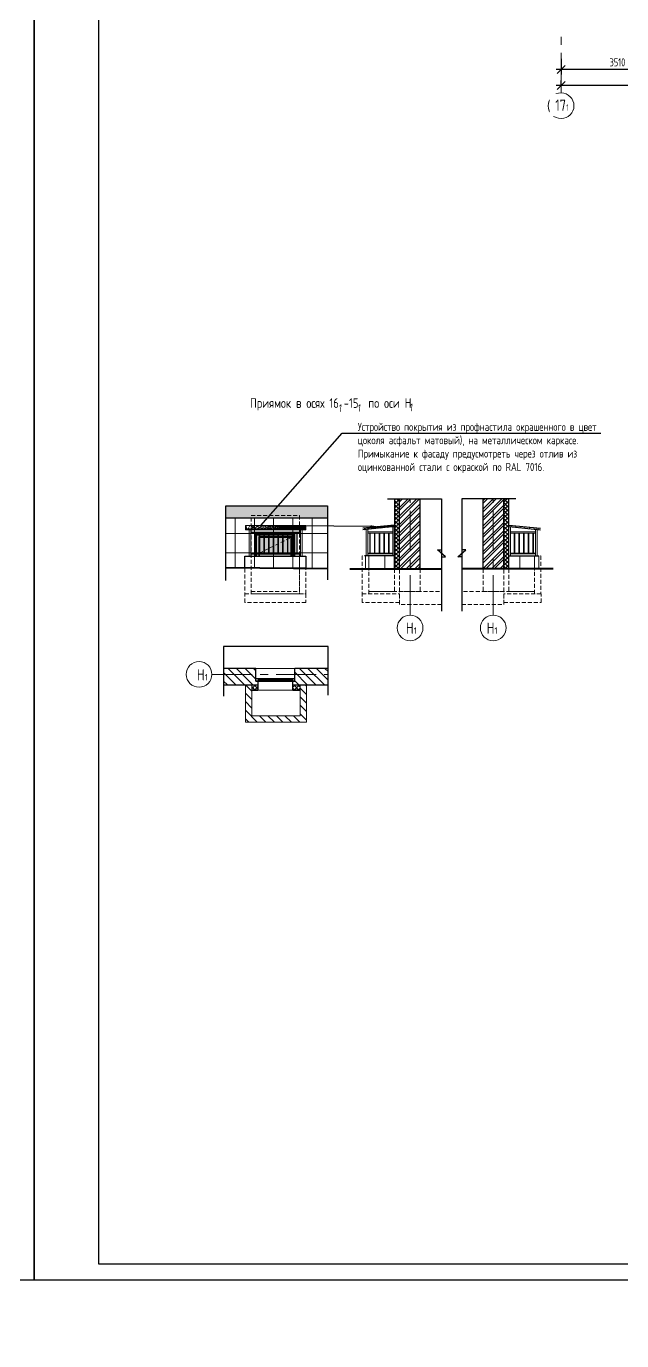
# Model space of a CAD drawing. Header units: millimetres. Extents: x -136099598 to 9192475, y 0 to 347021.
# Drawn here: x -245923 to -227378, y 240632 to 281597 of the extents above; entities that cross this region are included whole.
import ezdxf
from ezdxf import colors
from ezdxf.entities.mleader import LeaderData, LeaderLine
from ezdxf.math import Vec2, Vec3

# ---------------------------------------------------------------- set-up
doc = ezdxf.new("R2010")
doc.units = ezdxf.units.MM
doc.header["$MEASUREMENT"] = 0
doc.linetypes.add('01_base$0$DASHED2', pattern=[0.375, 0.25, -0.125])
doc.linetypes.add('CENTER', pattern=[2, 1.25, -0.25, 0.25, -0.25])
doc.layers.get('0').update_dxf_attribs({"color": 250, "lineweight": 9})
doc.layers.get('Defpoints').update_dxf_attribs({"color": 8})
for name, color, linetype, lineweight, true_color in [('!_Окно_00_Штрих_Стекло', 7, 'Continuous', 0, 0x737373), ('RAL 7016', 7, 'Continuous', 0, 0x383e42), ('RAL 90 10', 7, 'Continuous', 0, 0xf1ece1)]:
    doc.layers.add(name, color=color, linetype=linetype, lineweight=lineweight, true_color=true_color)
for name, color, linetype, lineweight in [('!_Цоколь', 7, 'Continuous', 0), ('_0', 250, 'Continuous', 9), ('_STAMP', 250, 'Continuous', 30), ('_Фасад', 7, 'Continuous', 9), ('АР_МосжилНии_Стены', 202, 'Continuous', 30), ('АР_Навесной фасад', 5, 'Continuous', 5), ('АР_Окна', 4, 'Continuous', 0), ('АР_Оси', 193, 'Continuous', 9), ('АР_Оси размеры', 164, 'Continuous', 9), ('АР_Сущ Несущая стена', 202, 'Continuous', 30), ('АР_тонкая линия', 250, 'Continuous', 0), ('АР_Утеплитель', 250, 'Continuous', 9), ('АР_Штриховка кирпич', 250, 'Continuous', 9), ('АР_Штриховка монолит', 250, 'Continuous', 9), ('Ограждение', 250, 'Continuous', 9), ('пунктир', 251, 'Continuous', 13), ('фасады', 7, 'Continuous', 9)]:
    doc.layers.add(name, color=color, linetype=linetype, lineweight=lineweight)
doc.layers.add('_RAMKA', color=7, linetype='Continuous')
doc.layers.add('АР_новое окно', color=160, linetype='Continuous')
doc.layers.add('АР-Выноски', color=5, linetype='Continuous', lineweight=5, plot=False)
doc.styles.add('ICOCPEUR', font='isocpeur.ttf')
doc.styles.add('ISOCPEUR', font='isocpeur.ttf', dxfattribs={"width": 0.7})
doc.styles.add('Архитектурный', font='isocpeur.ttf', dxfattribs={"width": 0.7})
doc.styles.add('Архитектурный размер', font='isocpeur.ttf', dxfattribs={"width": 0.8, "oblique": 8})
doc.styles.add('ГОСТ 2.304', font='isocpeur.ttf', dxfattribs={"width": 0.7})
doc.dimstyles.new('R_100', dxfattribs={"dimtxt": 270, "dimasz": 120, "dimexe": 100, "dimexo": 100, "dimgap": 80, "dimtad": 1, "dimdec": 0, "dimrnd": 5, "dimzin": 0, "dimdsep": 46, "dimtxsty": 'ISOCPEUR', "dimblk": 'ARCHTICK', "dimcen": 100, "dimdle": 100, "dimclrd": 256, "dimclre": 256, "dimclrt": 256, "dimadec": 0, "dimazin": 0, "dimtfac": 2, "dimtdec": 0, "dimtofl": 0, "dimtmove": 1, "dimatfit": 3, "dimfxl": 1, "dimtvp": 3, "dimtfill": 1, "dimtolj": 1, "dimtzin": 0, "dimarcsym": 0})
doc.dimstyles.new('СПДС', dxfattribs={"dimscale": 100, "dimtxt": 2.5, "dimasz": 2.5, "dimexe": 1.5, "dimexo": 0, "dimgap": 1, "dimtad": 1, "dimdec": 0, "dimrnd": 1, "dimtxsty": 'ГОСТ 2.304', "dimblk": 'OBLIQUE', "dimcen": 2.5, "dimdle": 1.5, "dimadec": 0, "dimazin": 2, "dimtfac": 0.75, "dimtdec": 0, "dimtmove": 1, "dimatfit": 3, "dimfxl": 1, "dimtolj": 1, "dimarcsym": 1})
pattern_1 = [(90, (-196355.5932347857, -680.6851323523442), (-600, 1.13686837721616e-13), []), (180, (-196355.5932347857, -680.6851323523442), (-1.70530256582424e-13, -600), [])]
pattern_2 = [(90, (8363729528.172109, 936313044.4956489), (-150, 0), []), (90, (8363729578.172109, 936313094.4956487), (-150, 0), [])]
pattern_3 = [(45, (-1194719.979867672, 340589.4624918969), (-132.5825214724777, 132.5825214724777), []), (45, (-1194631.591520172, 340589.4624918969), (-132.5825214724777, 132.5825214724777), [])]
pattern_4 = [(45, (-1219833.470348969, 298994.4984925637), (-61.87184335382291, 61.87184335382291), []), (135, (-1219833.470348969, 298994.4984925637), (-61.87184335382291, -61.8718433538229), [])]
pattern_5 = [(45, (24707.97001008663, -9271.540153762093), (-61.87184335382291, 61.87184335382291), []), (135, (24707.97001008663, -9271.540153762093), (-61.87184335382291, -61.8718433538229), [])]

# ---------------------------------------------------------------- blocks, each defined once
blk = doc.blocks.new('_Oblique')
at = {"color": 0, "linetype": 'ByBlock', "lineweight": -2}
blk.add_line((-0.5, -0.5), (0.5, 0.5), dxfattribs=at)
blk = doc.blocks.new('*D215')
at = {"layer": 'Defpoints', "color": 0, "ltscale": 100, "transparency": 16777216}
for p in [(-225754.5, 280634.7951186477), (-229264.5, 280585.7951186477), (-229264.5, 280249.4238298797)]:
    blk.add_point(p, dxfattribs=at)
at = {"layer": 'АР_Оси размеры', "color": 0, "lineweight": -2, "ltscale": 100, "transparency": 16777216}
for p, q in [((-225754.5, 280634.7951186477), (-225754.5, 280099.4238298797)), ((-225604.5, 280249.4238298797), (-229414.5, 280249.4238298797)), ((-229264.5, 280585.7951186477), (-229264.5, 280099.4238298797))]:
    blk.add_line(p, q, dxfattribs=at)
at = {"layer": 'АР_Оси размеры', "color": 0, "lineweight": -2, "ltscale": 100, "transparency": 16777216, "xscale": 250, "yscale": 250, "zscale": 250, "rotation": 180}
blk.add_blockref('_Oblique', (-229264.5, 280249.4238298797), dxfattribs=at)
at = {"layer": 'АР_Оси размеры', "color": 0, "lineweight": -2, "ltscale": 100, "transparency": 16777216, "xscale": 250, "yscale": 250, "zscale": 250}
blk.add_blockref('_Oblique', (-225754.5, 280249.4238298797), dxfattribs=at)
at = {"layer": 'АР_Оси размеры', "color": 0, "ltscale": 100, "transparency": 16777216, "insert": (-227509.5, 280474.4238298797), "char_height": 250, "attachment_point": 5, "style": 'ГОСТ 2.304'}
blk.add_mtext('\\A1;3510', dxfattribs=at)
blk = doc.blocks.new('*D219')
at = {"layer": 'Defpoints', "color": 0, "ltscale": 100, "transparency": 16777216}
for p in [(-229264.5, 279753.2951186477), (-229264.5, 279753.2951186477), (-165754.4999999996, 279753.2951186477)]:
    blk.add_point(p, dxfattribs=at)
at = {"layer": 'АР_Оси размеры', "color": 0, "lineweight": -2, "ltscale": 100, "transparency": 16777216}
for p, q in [((-229264.5, 279753.2951186477), (-229264.5, 279903.2951186477)), ((-165754.4999999996, 279753.2951186477), (-165754.4999999996, 279903.2951186477)), ((-165604.4999999996, 279753.2951186477), (-229414.5, 279753.2951186477))]:
    blk.add_line(p, q, dxfattribs=at)
at = {"layer": 'АР_Оси размеры', "color": 0, "lineweight": -2, "ltscale": 100, "transparency": 16777216, "xscale": 250, "yscale": 250, "zscale": 250, "rotation": 180}
blk.add_blockref('_Oblique', (-229264.5, 279753.2951186477), dxfattribs=at)
at = {"layer": 'АР_Оси размеры', "color": 0, "lineweight": -2, "ltscale": 100, "transparency": 16777216, "xscale": 250, "yscale": 250, "zscale": 250}
blk.add_blockref('_Oblique', (-165754.4999999996, 279753.2951186477), dxfattribs=at)
at = {"layer": 'АР_Оси размеры', "color": 0, "ltscale": 100, "transparency": 16777216, "insert": (-197509.4999999998, 279978.2951186477), "char_height": 250, "attachment_point": 5, "style": 'ГОСТ 2.304'}
blk.add_mtext('\\A1;63510', dxfattribs=at)
blk = doc.blocks.new('A$Cdfe5a1b4')
at = {"layer": 'RAL 7016', "ltscale": 100, "true_color": 0x000000, "transparency": 33554687}
h = blk.add_hatch(dxfattribs=at)
h.set_pattern_fill('ANSI32', color=18, scale=400, angle=45)
h.set_pattern_definition([(90, (8363977705.788671, 936048060.8227469), (-150, 0), []), (90, (8363977755.788671, 936048110.8227468), (-150, 0), [])])
h.paths.add_polyline_path([(-118.3840542095568, 960.0836389507749), (1762.629831267994, 960.049169541744), (1762.629831267994, 860.9484251750982), (-118.3840542095568, 860.9828945841291)])
at = {"ltscale": 150}
blk.add_line((-118.3840542095568, 960.1355539663346), (1762.629831267994, 959.9482513318653), dxfattribs=at)
blk.add_lwpolyline([(-118.3840542095568, 860.8829772915342), (1762.569256028206, 860.8829772915342), (1762.569256028206, 828.4502151925699), (-118.3840542095568, 828.4502151925699)], close=True, dxfattribs=at)
at = {"layer": 'Ограждение', "ltscale": 50}
for points in [[(1762.629831267994, 960.0991281880415), (1762.629831267994, 860.8984665288008), (-118.3840542095568, 860.8829772915342), (-118.3840542095568, 960.0836389507749)], [(50, 828.4502151969355), (0, 828.4502151969355), (0, 0), (50, 0)], [(1595.617523735404, 828.4502151925699), (1645.617523735396, 828.4502151925699), (1645.617523735396, -4.365574568510056e-09), (1595.617523735404, -4.365574568510056e-09)]]:
    blk.add_lwpolyline(points, close=True, dxfattribs=at)
at = {"layer": 'Ограждение'}
for points in [[(1595.617523735404, 720.9569883093474), (50, 720.9579441418173)], [(1595.617523735404, 756.9321599050936), (50.014892578125, 756.9855275024893)], [(165.2247277528238, 95.1212096531525), (165.2223236740554, 720.9577232787268)], [(181.2223236740554, 720.9578629920142), (181.2247277528238, 95.1212096531525), (181.2247277528238, 95.1212096531525)], [(311.2246146338422, 95.03784776328382), (311.2222105550737, 720.8743612696488)], [(327.2222105550737, 720.8745009829362), (327.2246146338422, 95.03784776328382), (327.2246146338422, 95.03784776328382)], [(457.2245947027004, 95.00326643727249), (457.222190623932, 720.8397799436375)], [(473.222190623932, 720.8399196569248), (473.2245947027004, 95.00326643727249), (473.2245947027004, 95.00326643727249)], [(603.2244810323518, 95.0634378406645), (603.2220769535834, 720.8999513470295)], [(619.2220769535834, 720.9000910603169), (619.2244810323518, 95.0634378406645), (619.2244810323518, 95.0634378406645)], [(749.2244611012101, 95.02885651465317), (749.2220570224416, 720.8653700210182)], [(765.2220570224416, 720.8655097343055), (765.2244611012101, 95.02885651465317), (765.2244611012101, 95.02885651465317)], [(895.2243476288514, 95.03748660931228), (895.221943550083, 720.8740001156773)], [(911.221943550083, 720.8741398289646), (911.2243476288514, 95.03748660931228), (911.2243476288514, 95.03748660931228)], [(1041.22432769771, 95.00290528330095), (1041.221923618941, 720.839418789666)], [(1057.221923618941, 720.8395585029533), (1057.22432769771, 95.00290528330095), (1057.22432769771, 95.00290528330095)], [(1187.224214126356, 95.03730603232646), (1187.221810047587, 720.8738195386915)], [(1203.221810047587, 720.8739592519788), (1203.224214126356, 95.03730603232646), (1203.224214126356, 95.03730603232646)], [(1333.224194195214, 95.00272470631512), (1333.221790116446, 720.8392382126801)], [(1349.221790116446, 720.8393779259675), (1349.224194195214, 95.00272470631512), (1349.224194195214, 95.00272470631512)], [(1479.224080524865, 95.06289610970714), (1479.221676446097, 720.8994096160721)], [(1495.221676446097, 720.8995493293595), (1495.224080524865, 95.06289610970714), (1495.224080524865, 95.06289610970714)], [(1595.617523735404, 70.21666826202794), (50, 69.96407551236915), (50, 94.96407551236915), (1595.617523735404, 95.16493944807875)]]:
    blk.add_lwpolyline(points, dxfattribs=at)
blk = doc.blocks.new('*U141')
at = {"layer": 'АР_новое окно', "lineweight": 20}
for p, q in [((-2.913225216616411e-12, 1209.884958230897), (-70.00000000000293, 1209.884958230897)), ((0, -1.70530256582424e-13), (-70, -1.70530256582424e-13))]:
    blk.add_line(p, q, dxfattribs=at)
at = {"layer": 'АР_новое окно'}
for p, q in [((-70.00000000000293, 1209.884958230897), (-70, -1.70530256582424e-13)), ((-70, -1.70530256582424e-13), (-70.00000000000293, 1209.884958230897)), ((-2.756905814749189e-12, 1139.884958230897), (-70.00000000000276, 1139.884958230911)), ((-35.00000000000276, 1139.884958230897), (-34.99999999981099, 69.99999999999991)), ((-2.913225216616411e-12, 1209.884958230897), (0, 0)), ((-1.56319401867222e-13, 70.00000000001455), (-70.00000000000017, 69.99999999999983))]:
    blk.add_line(p, q, dxfattribs=at)
blk = doc.blocks.new('_ArchTick')
at = {"color": 0, "linetype": 'ByBlock', "const_width": 0.15}
blk.add_lwpolyline([(-0.5, -0.5), (0.5, 0.5)], dxfattribs=at)
blk = doc.blocks.new('*D543')
at = {"lineweight": -2, "ltscale": 100, "transparency": 16777216}
for p, q in [((-322915.9611550377, 321716.8480520577), (-323994.7537746767, 321716.8480520577)), ((-323919.7537746767, 321791.8480520577), (-323919.7537746767, 318191.9133436784)), ((-322915.9611550377, 318266.9133436784), (-323994.7537746767, 318266.9133436784))]:
    blk.add_line(p, q, dxfattribs=at)
at = {"layer": '_0', "lineweight": -2, "ltscale": 150, "transparency": 16777216}
for p, q in [((-73984.0235998849, 163209.0478617445), (-73199.4064356127, 163209.0478617445)), ((-73299.4064356127, 163309.0478617445), (-73299.4064356127, 161910.8352908959)), ((-74201.64648472087, 162010.8352908959), (-73199.4064356127, 162010.8352908959))]:
    blk.add_line(p, q, dxfattribs=at)
at = {"layer": 'Defpoints', "color": 0, "ltscale": 100, "transparency": 16777216}
for p in [(-322915.9611550377, 321716.8480520577), (-323919.7537746767, 318266.9133436784), (-322915.9611550377, 318266.9133436784)]:
    blk.add_point(p, dxfattribs=at)
at = {"layer": 'Defpoints', "color": 0, "ltscale": 150, "transparency": 16777216}
for p in [(-74084.0235998849, 163209.0478617445), (-74301.64648472087, 162010.8352908959), (-73299.4064356127, 162010.8352908959)]:
    blk.add_point(p, dxfattribs=at)
at = {"lineweight": -2, "ltscale": 100, "transparency": 16777216, "xscale": 75, "yscale": 75, "zscale": 75}
for p, rotation in [((-323919.7537746767, 321716.8480520577), 90), ((-323919.7537746767, 318266.9133436784), 270)]:
    blk.add_blockref('_ArchTick', p, dxfattribs=dict(at, rotation=rotation))
at = {"layer": '_0', "lineweight": -2, "ltscale": 150, "transparency": 16777216, "xscale": 120, "yscale": 120, "zscale": 120}
for p, rotation in [((-73299.4064356127, 163209.0478617445), 90), ((-73299.4064356127, 162010.8352908959), 270)]:
    blk.add_blockref('_ArchTick', p, dxfattribs=dict(at, rotation=rotation))
at = {"ltscale": 100, "transparency": 16777216, "insert": (-324034.7537746947, 320066.8806978679), "char_height": 150, "attachment_point": 5, "rotation": 90, "style": 'Архитектурный', "bg_fill": 3, "box_fill_scale": 1.25, "bg_fill_color": 256, "bg_fill_true_color": 13158600, "bg_fill_transparency": 0}
blk.add_mtext('\\A1;3450', dxfattribs=at)
at = {"layer": '_0', "ltscale": 150, "transparency": 16777216, "insert": (-73514.40643561265, 162609.9415763202), "char_height": 270, "attachment_point": 5, "rotation": 90, "style": 'ISOCPEUR', "bg_fill": 3, "box_fill_scale": 1.25, "bg_fill_color": 256, "bg_fill_true_color": 13158600, "bg_fill_transparency": 0}
blk.add_mtext('\\A1;1200', dxfattribs=at)
blk = doc.blocks.new('*D544')
at = {"lineweight": -2, "ltscale": 100, "transparency": 16777216}
for p, q in [((-312701.6101674569, 317954.8275467103), (-312701.6101674569, 317656.18313153)), ((-311801.2693874075, 318267.0037864238), (-311801.2693874075, 317656.18313153)), ((-312776.6101674569, 317731.18313153), (-311726.2693874075, 317731.18313153))]:
    blk.add_line(p, q, dxfattribs=at)
at = {"layer": '_0', "lineweight": -2, "ltscale": 150, "transparency": 16777216}
for p, q in [((-76419.6081123042, 160810.8303668521), (-76585.36841312525, 160810.8303668521)), ((-76485.36841312525, 160910.8303668521), (-76485.36841312525, 159812.7396127203)), ((-76419.74874380998, 159912.7396127203), (-76585.36841312525, 159912.7396127203))]:
    blk.add_line(p, q, dxfattribs=at)
at = {"layer": 'Defpoints', "color": 0, "ltscale": 100, "transparency": 16777216}
for p in [(-312701.6101674569, 317954.8275467103), (-311801.2693874075, 318267.0037864238), (-311801.2693874075, 317731.18313153)]:
    blk.add_point(p, dxfattribs=at)
at = {"lineweight": -2, "ltscale": 100, "transparency": 16777216, "xscale": 75, "yscale": 75, "zscale": 75, "rotation": 180}
blk.add_blockref('_ArchTick', (-312701.6101674569, 317731.18313153), dxfattribs=at)
at = {"lineweight": -2, "ltscale": 100, "transparency": 16777216, "xscale": 75, "yscale": 75, "zscale": 75}
blk.add_blockref('_ArchTick', (-311801.2693874075, 317731.18313153), dxfattribs=at)
at = {"layer": '_0', "lineweight": -2, "ltscale": 150, "transparency": 16777216, "xscale": 120, "yscale": 120, "zscale": 120}
for p, rotation in [((-76485.36841312525, 160810.8303668521), 90), ((-76485.36841312525, 159912.7396127203), 270)]:
    blk.add_blockref('_ArchTick', p, dxfattribs=dict(at, rotation=rotation))
at = {"ltscale": 100, "transparency": 16777216, "insert": (-312251.4397774322, 317846.18313153), "char_height": 150, "attachment_point": 5, "style": 'Архитектурный', "bg_fill": 3, "box_fill_scale": 1.25, "bg_fill_color": 256, "bg_fill_true_color": 13158600, "bg_fill_transparency": 0}
blk.add_mtext('\\A1;900', dxfattribs=at)
at = {"layer": '_0', "ltscale": 150, "transparency": 16777216, "insert": (-76700.3684131252, 160361.7849897862), "char_height": 270, "attachment_point": 5, "rotation": 90, "style": 'ISOCPEUR', "bg_fill": 3, "box_fill_scale": 1.25, "bg_fill_color": 256, "bg_fill_true_color": 13158600, "bg_fill_transparency": 0}
blk.add_mtext('\\A1;900', dxfattribs=at)
at = {"layer": 'Defpoints', "color": 0, "ltscale": 150, "transparency": 16777216}
for p in [(-76319.6081123042, 160810.8303668521, -1.383747991065071), (-76485.36841312525, 159912.7396127203), (-76319.74874380998, 159912.7396127203, -0.3259029451725155)]:
    blk.add_point(p, dxfattribs=at)

msp = doc.modelspace()

# ---------------------------------------------------------------- hatches: boundary and pattern name
at = {"layer": '!_Окно_00_Штрих_Стекло'}
h = msp.add_hatch(color=256, dxfattribs=at)
h.dxf.hatch_style = 1
h.set_gradient(color1=(70, 92, 124), color2=(219, 225, 235), name='CURVED')
h.paths.add_polyline_path([(-238668.3686071686, 265669.4666848573), (-237669.1993147244, 265669.4610359572), (-237669.1961062964, 265079.184834887), (-238668.3686071686, 265079.1848348883)])
at = {"layer": '!_Цоколь', "lineweight": 0, "ltscale": 5, "true_color": 0x636466}
h = msp.add_hatch(dxfattribs=at)
h.set_pattern_fill('ANSI37', color=251, scale=4800, angle=44.99999999999999)
h.set_pattern_definition([(90, (-196819.3305602686, -612.1784204175929), (-600, 1.13686837721616e-13), []), (180, (-196819.3305602686, -612.1784204175929), (-1.70530256582424e-13, -600), [])])
h.paths.add_polyline_path([(-239702.6794946265, 266277.5511866667), (-236537.9595191889, 266277.9199150996), (-236538.1566784503, 264698.3704015583), (-239703.0176849965, 264729.0494107483)])
h = msp.add_hatch(dxfattribs=at)
h.set_pattern_fill('ANSI37', color=251, scale=4800, angle=44.99999999999999)
h.set_pattern_definition(pattern_1)
h.paths.add_polyline_path([(-234458.1181965246, 265093.611473896), (-235457.4656887231, 265094.1453241245), (-235457.1029851619, 264693.4973243267), (-234459.1381177572, 264693.4914718741)])
h = msp.add_hatch(dxfattribs=at)
h.set_pattern_fill('ANSI37', color=251, scale=4800, angle=44.99999999999999)
h.set_pattern_definition(pattern_1)
h.paths.add_polyline_path([(-230890.8659830914, 265093.611473896), (-229891.5184908928, 265094.1453241245), (-229891.881194454, 264693.4973243267), (-230889.8460618588, 264693.4914718741)])
at = {"layer": 'RAL 7016', "ltscale": 100, "true_color": 0x000000, "transparency": 33554687}
h = msp.add_hatch(dxfattribs=at)
h.set_pattern_fill('ANSI32', color=18, scale=400, angle=45)
h.set_pattern_definition(pattern_2)
h.paths.add_polyline_path([(-234458.1069314128, 266054.2837750176), (-235443.3620528976, 265953.6883059572), (-235439.7492277779, 265904.0748826509), (-234458.1069311772, 266004.155375634)])
h = msp.add_hatch(dxfattribs=at)
h.set_pattern_fill('ANSI32', color=18, scale=400, angle=45)
h.set_pattern_definition(pattern_2)
h.paths.add_polyline_path([(-230890.8772482031, 266054.2837750176), (-229905.6221267184, 265953.6883059572), (-229909.2349518381, 265904.0748826509), (-230890.8772484388, 266004.155375634)])
at = {"layer": 'RAL 7016', "ltscale": 100, "transparency": 33554687}
h = msp.add_hatch(color=256, dxfattribs=at)
h.dxf.hatch_style = 1
h.paths.add_polyline_path([(-238773.2766662961, 265782.3790908679), (-237565.2819206961, 265782.3790908679), (-237565.2819210078, 265079.1848348884), (-238773.2766662961, 265079.1848348897)])
h.paths.add_polyline_path([(-238667.1524692826, 265668.478780801), (-238668.3686074801, 265079.1848348883), (-237669.1961066079, 265079.1848348884), (-237667.9799684104, 265670.4473431809)])
at = {"layer": 'RAL 90 10', "ltscale": 100, "transparency": 33554687}
h = msp.add_hatch(color=256, dxfattribs=at)
h.dxf.hatch_style = 1
h.paths.add_polyline_path([(-239702.6982915984, 266654.5732678047), (-236538.1566784503, 266654.5732678047), (-236538.1548957124, 266277.88866917), (-239702.6965088605, 266277.5824326301)])
at = {"layer": 'АР_Утеплитель', "ltscale": 100}
h = msp.add_hatch(dxfattribs=at)
h.set_pattern_fill('ANSI37', color=256, scale=700)
h.set_pattern_definition(pattern_4)
h.paths.add_polyline_path([(-234298.1069311769, 264693.331311526), (-234448.1069311773, 264693.331311526), (-234448.1069311773, 264917.3535810122), (-234298.1069311767, 264917.3535810122)])
h.paths.add_polyline_path([(-234298.1069311765, 266871.1743112888), (-234448.1069311773, 266871.1743112889), (-234448.1069311773, 264917.3535810122), (-234298.1069311766, 264917.3535810122)])
h = msp.add_hatch(dxfattribs=at)
h.set_pattern_fill('ANSI37', color=256, scale=700)
h.set_pattern_definition(pattern_4)
h.paths.add_polyline_path([(-231050.8772484391, 264693.331311526), (-230900.8772484387, 264693.331311526), (-230900.8772484387, 264917.3535810122), (-231050.8772484392, 264917.3535810122)])
h.paths.add_polyline_path([(-231050.8772484395, 266871.1743112888), (-230900.8772484386, 266871.1743112889), (-230900.8772484387, 264917.3535810122), (-231050.8772484394, 264917.3535810122)])
h = msp.add_hatch(dxfattribs=at)
h.set_pattern_fill('ANSI37', color=256, scale=700)
h.set_pattern_definition(pattern_5)
h.paths.add_polyline_path([(-238898.6642248164, 261071.6404999167), (-238898.6642248164, 260921.6404999168), (-238706.4691664281, 260921.6404999168), (-238706.4691664281, 261071.6404999167)])
h = msp.add_hatch(dxfattribs=at)
h.set_pattern_fill('ANSI37', color=256, scale=700)
h.set_pattern_definition(pattern_5)
h.paths.add_polyline_path([(-237626.5842081972, 261071.6404999167), (-237626.5842081972, 260921.6404999168), (-237397.449934041, 260921.6404999168), (-237397.449934041, 261071.6404999167)])
at = {"layer": 'АР_Штриховка кирпич', "ltscale": 100}
h = msp.add_hatch(dxfattribs=at)
h.set_pattern_fill('ANSI32', color=256, scale=500)
h.set_pattern_definition(pattern_3)
h.paths.add_polyline_path([(-234022.7333081051, 266871.1743112889), (-234298.1047955634, 266871.1743112889), (-234298.1081191495, 264693.3313115259), (-233658.1081191496, 264693.331311526), (-233658.1069311767, 266872.1564378373)])
h = msp.add_hatch(dxfattribs=at)
h.set_pattern_fill('ANSI32', color=256, scale=500)
h.set_pattern_definition(pattern_3)
h.paths.add_polyline_path([(-231326.2508715109, 266871.1743112889), (-231050.8793840525, 266871.1743112889), (-231050.8760604665, 264693.3313115259), (-231690.8760604664, 264693.331311526), (-231690.8772484392, 266872.1564378373)])
at = {"layer": 'АР_Штриховка монолит', "ltscale": 100}
h = msp.add_hatch(dxfattribs=at)
h.set_pattern_fill('ANSI31', color=256, scale=1500, angle=-90.00000000000001)
h.set_pattern_definition([(315, (-299021.1831974597, -1639.48788219539), (132.5825214724777, 132.5825214724777), [])])
h.paths.add_polyline_path([(-237561.5842081971, 261581.4443636411), (-237561.5842081971, 261071.6404999169), (-236523.9462975314, 261071.6404999169), (-236523.9462975314, 261581.4443636411)])
h = msp.add_hatch(dxfattribs=at)
h.set_pattern_fill('ANSI31', color=256, scale=1500, angle=-90.00000000000001)
h.set_pattern_definition([(315, (-14492.97149487273, -21067.68031662298), (132.5825214724777, 132.5825214724777), [])])
h.paths.add_polyline_path([(-237397.449934041, 260111.9988693717), (-238898.6642248164, 260111.9988693717), (-238898.6642248165, 261071.6404999167), (-239098.6642248164, 261071.6404999167), (-239098.6642248164, 259911.9988693717), (-237197.449934041, 259911.9988693717), (-237197.4499340411, 261071.6404999167), (-237397.4499340412, 261071.6404999167)])

# ---------------------------------------------------------------- linework, layer by layer
at = {"color": 18, "lineweight": 30, "ltscale": 150, "true_color": 0x000000}
for p, q in [((-239702.6982915984, 266277.7358018729, 0.01513909564348775), (-236528.3226834928, 266277.7358018729, 0.01513908680205883)), ((-234458.106991875, 265094.1869080804, 0.02316489267187039), (-235387.2597655482, 265093.4932221991, 0.07682333170033218)), ((-230890.877187741, 265094.1869080804, 0.02316489267187039), (-229961.7244140678, 265093.4932221991, 0.07682333170033218))]:
    msp.add_line(p, q, dxfattribs=at)
at = {"lineweight": 18, "ltscale": 100, "elevation": -0.2832807044394608}
for points in [[(-239098.6642248164, 261071.6404999167), (-239098.6642248164, 259911.9988693717), (-237197.449934041, 259911.9988693717), (-237197.449934041, 261071.6404999167)], [(-238898.6642248164, 261071.6404999167), (-238898.6642248164, 260111.9988693717), (-237397.449934041, 260111.9988693717), (-237397.449934041, 261071.6404999167)]]:
    msp.add_lwpolyline(points, dxfattribs=at)
at = {"layer": '_RAMKA', "ltscale": 100}
msp.add_lwpolyline([(-245672.6229484454, 242529.0014999993), (-245672.6229484454, 326529.0014999993), (-366572.0648372048, 326529.0014999993), (-366572.0648372048, 242529.0014999993)], close=True, dxfattribs=at)
at = {"layer": '_Фасад', "lineweight": 30}
for p, q in [((-234458.1069314128, 266054.2837750176, -2.026090029083605e-08), (-235443.3620528976, 265953.6883059572, 0.0365025212245509)), ((-234468.2649288013, 266003.6133597704, 0.09141847124820246), (-235439.9805390968, 265903.8027833638, 0.0365025212245509)), ((-234458.1069304579, 264693.331311526, 0.0324733254268017), (-234458.1069311772, 266054.2839630786)), ((-230890.8772491581, 264693.331311526, 0.0324733254268017), (-230890.8772484388, 266054.2839630786)), ((-230890.8772482031, 266054.2837750176, -2.026090029083605e-08), (-229905.6221267184, 265953.6883059572, 0.0365025212245509)), ((-230880.7192508147, 266003.6133597704, 0.09141847124820246), (-229909.0036405192, 265903.8027833638, 0.0365025212245509)), ((-238773.2766662961, 265179.1848348869, 0.1718625261060949), (-238191.6639427075, 265179.1848348869, 0.1718625261060949))]:
    msp.add_line(p, q, dxfattribs=at)
at = {"layer": 'АР_МосжилНии_Стены', "ltscale": 100}
for p, q in [((-238771.469166428, 261190.3581833725, 0.09141847124820246), (-238771.4691664281, 261581.4443636409, 0.09141847124820246)), ((-237561.5842081971, 261190.3581833726, 0.09141847124820246), (-237561.5842081972, 261581.444363641, 0.09141847124820246)), ((-238706.4691664281, 261190.3581833725, 0.09141847124820246), (-238771.469166428, 261190.3581833725, 0.09141847124820246)), ((-238706.4691664281, 261190.3581833726, 0.09141847124820246), (-238706.4691664281, 261071.4443636409, -0.06844548025605854)), ((-237561.5842081972, 261190.3581833726, 0.09141847124820246), (-237626.5842081971, 261190.3581833726, 0.09141847124820246)), ((-237626.5842081972, 261190.3581833727, 0.09141847124851726), (-237626.5842081972, 261071.4443636409, -0.06844548025574373))]:
    msp.add_line(p, q, dxfattribs=at)
at = {"layer": 'АР_МосжилНии_Стены', "ltscale": 100, "elevation": -0.2832807044394608}
for points in [[(-236523.9462975314, 261581.444363641), (-237561.5842081972, 261581.444363641)], [(-237626.5842081971, 261071.6404999167), (-236523.9462975314, 261071.6404999167)]]:
    msp.add_lwpolyline(points, dxfattribs=at)
at = {"layer": 'АР_Навесной фасад', "ltscale": 100}
for p, q in [((-234458.1069311772, 264693.3313115259), (-234458.1069311772, 266867.3440177494)), ((-234448.1069311772, 264693.3313115259), (-234448.1069311772, 266872.1564378373)), ((-230900.8772484388, 264693.3313115259), (-230900.8772484388, 266872.1564378373)), ((-230890.8772484388, 264693.3313115259), (-230890.8772484388, 266867.3440177494))]:
    msp.add_line(p, q, dxfattribs=at)
at = {"layer": 'АР_новое окно'}
for p, q in [((-238706.4691664281, 261071.6404999169, -0.06818180089416831), (-238706.4691664281, 260911.6404999167, -0.2832807044394608)), ((-237626.5842081972, 261190.3581833726, 0.09141847124820246), (-237626.5842081972, 260911.6404999167, -0.2832807044394608))]:
    msp.add_line(p, q, dxfattribs=at)
at = {"layer": 'АР_новое окно', "elevation": -0.2832807044394608}
for points in [[(-238898.6642248164, 260921.6404999167), (-238706.4691664281, 260921.6404999167)], [(-238898.6642248164, 260911.6404999167), (-238706.4691664281, 260911.6404999167)], [(-237624.5140233946, 260921.6404999167), (-237397.449934041, 260921.6404999167)], [(-237624.5140233946, 260911.6404999167), (-237397.449934041, 260911.6404999167)]]:
    msp.add_lwpolyline(points, dxfattribs=at)
at = {"layer": 'АР_Окна', "lineweight": 15, "ltscale": 100}
for p, q in [((-237561.5842081972, 261581.444363641, 0.09141847124820246), (-238771.4691664281, 261581.4443636409, 0.09141847124820246)), ((-238706.4691664281, 260911.6404999167, -0.2832807044394608), (-237626.5842081972, 260911.6404999167, -0.2832807044394608))]:
    msp.add_line(p, q, dxfattribs=at)
at = {"layer": 'АР_Оси', "color": 6, "linetype": 'CENTER', "ltscale": 1000}
msp.add_line((-229264.5, 279520.6436823383), (-229264.5, 281452.5540144438), dxfattribs=at)
at = {"layer": 'АР_Оси', "color": 6, "ltscale": 0.5}
msp.add_circle((-229264.4999999998, 279120.6436823382), 400, dxfattribs=at)
at = {"layer": 'АР_Сущ Несущая стена', "ltscale": 100}
for p, q in [((-234298.1069311767, 264693.3313115259), (-234298.1069311765, 266872.1564378373)), ((-233658.1069311767, 264693.3313115259), (-233658.1069311767, 266872.1564378373)), ((-231690.8772484392, 264693.3313115259), (-231690.8772484392, 266872.1564378373)), ((-231050.8772484393, 264693.3313115259), (-231050.8772484395, 266872.1564378373))]:
    msp.add_line(p, q, dxfattribs=at)
at = {"layer": 'АР_тонкая линия', "color": 3, "lineweight": 40, "ltscale": 100}
for p, q in [((-239702.6982915984, 264729.3238814677, 0.09141847124820246), (-236538.1566784503, 264698.3704015583, 0.09141847124820246)), ((-235840.970370092, 264693.3313115259, 0.0631059453583257), (-232992.1476166137, 264693.331311526)), ((-229508.013809524, 264693.3313115259, 0.0631059453583257), (-232356.8365630023, 264693.331311526))]:
    msp.add_line(p, q, dxfattribs=at)
at = {"layer": 'Ограждение', "ltscale": 50}
for points, elevation in [([(-235287.8269924277, 265921.9908108762), (-235337.8269924277, 265921.9908108762), (-235337.8269924277, 265093.5405956793), (-235287.8269924277, 265093.5405956793)], 0.06909739705772053), ([(-234509.4900256084, 266001.9120188817), (-234459.4900256084, 266001.9120188817), (-234458.106930664, 265094.1467335958), (-234508.106930664, 265094.1467335958)], 0.02316489267187039), ([(-230839.4941540076, 266001.9120188817), (-230889.4941540076, 266001.9120188817), (-230890.8772489519, 265094.1467335958), (-230840.8772489519, 265094.1467335958)], 0.02316489267187039), ([(-230061.1571871883, 265921.9908108762), (-230011.1571871883, 265921.9908108762), (-230011.1571871883, 265093.5405956793), (-230061.1571871883, 265093.5405956793)], 0.06909739705772053)]:
    msp.add_lwpolyline(points, close=True, dxfattribs=dict(at, elevation=elevation))
at = {"layer": 'Ограждение', "elevation": 0.07586682732770025}
for points in [[(-235287.8269924277, 265838.711773176), (-234508.4602843666, 265838.7651407734)], [(-235287.8269924277, 265802.7366015803), (-234508.4453917884, 265802.7375574128)], [(-235223.6674488109, 265802.6451230053), (-235223.6698528897, 265176.8084697856), (-235223.6698528897, 265176.8084697856)], [(-235207.6698528897, 265176.8084697856), (-235207.6674488109, 265802.644983292)], [(-235077.667468742, 265802.6797043313), (-235077.6698728208, 265176.8430511116), (-235077.6698728208, 265176.8430511116)], [(-235061.6698728208, 265176.8430511116), (-235061.667468742, 265802.679564618)], [(-234931.6675824124, 265802.6195329279), (-234931.6699864911, 265176.7828797082), (-234931.6699864911, 265176.7828797082)], [(-234915.6699864911, 265176.7828797082), (-234915.6675824124, 265802.6193932146)], [(-234785.6676023435, 265802.6541142539), (-234785.6700064223, 265176.8174610342), (-234785.6700064223, 265176.8174610342)], [(-234769.6700064223, 265176.8174610342), (-234769.6676023435, 265802.6539745406)], [(-234639.6677154625, 265802.737476263), (-234639.6701195412, 265176.9008229241), (-234639.6701195412, 265176.9008229241)], [(-234623.6701195412, 265176.9008229241), (-234623.6677154625, 265802.7373365497)], [(-230061.1571871883, 265802.7366015803), (-230840.5387878275, 265802.7375574128)], [(-230061.1571871883, 265838.711773176), (-230840.5238952494, 265838.7651407734)], [(-230725.3140600747, 265176.9008229241), (-230725.3164641535, 265802.7373365497)], [(-230709.3164641535, 265802.737476263), (-230709.3140600747, 265176.9008229241), (-230709.3140600747, 265176.9008229241)], [(-230579.3141731937, 265176.8174610342), (-230579.3165772725, 265802.6539745406)], [(-230563.3165772725, 265802.6541142539), (-230563.3141731937, 265176.8174610342), (-230563.3141731937, 265176.8174610342)], [(-230433.3141931248, 265176.7828797082), (-230433.3165972036, 265802.6193932146)], [(-230417.3165972036, 265802.6195329279), (-230417.3141931248, 265176.7828797082), (-230417.3141931248, 265176.7828797082)], [(-230287.3143067952, 265176.8430511116), (-230287.316710874, 265802.679564618)], [(-230271.316710874, 265802.6797043313), (-230271.3143067952, 265176.8430511116), (-230271.3143067952, 265176.8430511116)], [(-230141.3143267263, 265176.8084697856), (-230141.3167308051, 265802.644983292)], [(-230125.3167308051, 265802.6451230053), (-230125.3143267263, 265176.8084697856), (-230125.3143267263, 265176.8084697856)], [(-235287.8269924277, 265151.996281533), (-234508.4453917884, 265151.7436887833), (-234508.4453917884, 265176.7436887833), (-235287.8269924277, 265176.944552719)], [(-230061.1571871883, 265151.996281533), (-230840.5387878275, 265151.7436887833), (-230840.5387878275, 265176.7436887833), (-230061.1571871883, 265176.944552719)]]:
    msp.add_lwpolyline(points, dxfattribs=at)
at = {"layer": 'пунктир', "linetype": '01_base$0$DASHED2', "ltscale": 500}
for p, q in [((-234458.1069311772, 264693.3313115259), (-234458.107034239, 263981.307599172, 0.05699088088371695)), ((-230890.8772484388, 264693.3313115259), (-230890.877145377, 263981.307599172, 0.05699088088371695)), ((-238918.8561128904, 263981.236714133, 0.01827710153808793), (-237417.6980322052, 263981.2367140983, 0.01827710153808793)), ((-235258.6626626996, 263981.3077098521, -0.07592470894681443), (-234299.0209605472, 263981.3077098521)), ((-235178.4367753348, 263981.3076988743), (-234458.1071000711, 263981.307599172, 0.05699087567524111)), ((-230090.3215169163, 263981.3077098521, -0.07592470894681443), (-231049.9632190688, 263981.3077098521)), ((-230170.5474042812, 263981.3076988743), (-230890.8770795449, 263981.307599172, 0.05699087567524111))]:
    msp.add_line(p, q, dxfattribs=at)
for points, elevation in [([(-238918.8561128357, 266348.6858548408), (-237417.5821902786, 266348.6858548408), (-237417.7014538985, 263911.307933211), (-238918.856112892, 263911.307843696)], 0.01827710153808793), ([(-238918.8731497227, 265079.185285945), (-239117.494821931, 265079.1852859451), (-239117.4948249734, 263911.3078436952), (-238918.8731527651, 263911.307843695)], 0.01827710153808793), ([(-237219.023928198, 265079.1021104269), (-237417.6456004063, 265079.102110427), (-237417.6456034487, 263911.2246681771), (-237219.0239312404, 263911.224668177)], 0.01827710153808793), ([(-235258.6733547378, 265093.5150787263), (-235457.2950269461, 265093.5150787264), (-235457.284339502, 263911.3078302729), (-235258.6626672937, 263911.3078302728)], -0.06070861680195486), ([(-230090.3108248781, 265093.5150787263), (-229891.6891526698, 265093.5150787264), (-229891.6998401139, 263911.3078302729), (-230090.3215123222, 263911.3078302728)], -0.06070861680195486), ([(-239117.2453825233, 263911.3078626457), (-237217.4429842291, 263911.3077006176), (-237217.4429842291, 263639.810680399), (-239117.2453825233, 263639.8084540725)], 0.844161399491801), ([(-235465.260573243, 263910.7946228081), (-234298.1073645482, 263911.3075770279), (-234298.5638139674, 263639.8108417747), (-235465.7170226621, 263639.2954992002)], 0.09141847124820246), ([(-234298.1068361873, 263981.307577026), (-232992.1475216243, 263981.307577026), (-232992.1475216243, 263581.4700942786), (-234298.1068361873, 263581.4700942786)], 0.09141847124820246), ([(-231050.8773434287, 263981.307577026), (-232356.8366579917, 263981.307577026), (-232356.8366579917, 263581.4700942786), (-231050.8773434287, 263581.4700942786)], 0.09141847124820246), ([(-229883.723606373, 263910.7946228081), (-231050.8768150677, 263911.3075770279), (-231050.4203656486, 263639.8108417747), (-229883.2671569538, 263639.2954992002)], 0.09141847124820246)]:
    msp.add_lwpolyline(points, close=True, dxfattribs=dict(at, elevation=elevation))
for points, elevation in [([(-238668.3686071686, 265174.4591445003), (-238668.3686071686, 265174.4591445003), (-237669.1961062964, 265669.4587757796)], 0.09141847124820246), ([(-235258.6626650975, 264635.2551861377), (-235256.8461636455, 265093.612312943), (-235256.8461636455, 265093.612312943), (-235258.6626650975, 264635.2551861377)], -0.06070861680195483), ([(-230090.3215145185, 264635.2551861377), (-230092.1380159705, 265093.612312943), (-230092.1380159705, 265093.612312943), (-230090.3215145185, 264635.2551861377)], -0.06070861680195483)]:
    msp.add_lwpolyline(points, dxfattribs=dict(at, elevation=elevation))
for points in [[(-234298.1069311767, 264693.3313115259), (-233658.1069311767, 264693.3313115259), (-233658.1068361873, 263981.307577026), (-234298.1068361873, 263981.307577026)], [(-231050.8772484393, 264693.3313115259), (-231690.8772484392, 264693.3313115259), (-231690.8773434286, 263981.307577026), (-231050.8773434287, 263981.307577026)]]:
    msp.add_lwpolyline(points, close=True, dxfattribs=at)
at = {"layer": 'фасады', "color": 18, "lineweight": 30, "ltscale": 150, "true_color": 0x000000, "elevation": 0.09141847124820246}
msp.add_lwpolyline([(-239702.6982915984, 264324.9673524513), (-239702.6982915984, 266654.5732678047), (-236538.1566784503, 266654.5732678047), (-236538.1566784503, 264349.2966979418)], dxfattribs=at)
at = {"layer": 'фасады', "lineweight": 30, "ltscale": 100, "elevation": 0.09141847124820246}
for points in [[(-238773.2766662961, 265079.1848348897), (-238773.2766662961, 265772.3790909796), (-237565.2819206961, 265772.3790909796), (-237565.2819206961, 265079.1848348898)], [(-238753.2766662961, 265079.1848348897), (-238753.2766662961, 265752.3790909796), (-237585.2819206961, 265752.3790909796), (-237585.2819206961, 265079.1848348898)], [(-237654.3608546317, 265079.1848348898), (-237654.2000587361, 265684.4587730538), (-238683.3725596083, 265684.4587730538), (-238683.5333555039, 265079.1848348897)], [(-237669.1961062964, 265079.1848348898), (-237669.1961062964, 265669.4587757796), (-238668.3686071686, 265669.4666848573), (-238668.3686071686, 265079.1848348897)]]:
    msp.add_lwpolyline(points, dxfattribs=at)
at = {"layer": 'фасады', "lineweight": 30, "ltscale": 150}
msp.add_lwpolyline([(-239117.494821931, 265079.1848348908), (-237218.8740150135, 265079.1848348858), (-237219.1738413825, 264705.09697154), (-239117.494821931, 264723.4464110538)], close=True, dxfattribs=at)
at = {"layer": 'фасады', "color": 18, "lineweight": 30, "ltscale": 150, "true_color": 0x000000}
for points in [[(-232992.1476166137, 265065.5706261396), (-232869.3178916685, 265065.5706261396), (-233114.9682699395, 265279.6328610289), (-232992.1476166137, 265279.6328610289)], [(-232356.8365630023, 265065.5706261396), (-232479.6662879474, 265065.5706261396), (-232234.0159096764, 265279.6328610289), (-232356.8365630023, 265279.6328610289)]]:
    msp.add_lwpolyline(points, dxfattribs=at)

# ---------------------------------------------------------------- block references
at = {"ltscale": 150}
msp.add_blockref('A$Cdfe5a1b4', (-238978.880274966, 265079.1848348905, 0.1096955727862904), dxfattribs=at)
at = {"layer": 'АР_новое окно', "xscale": -1, "rotation": 270}
msp.add_blockref('*U141', (-238771.469166428, 261260.3581833725, 0.09141847124820246), dxfattribs=at)

# ---------------------------------------------------------------- texts
at = {"layer": '_STAMP', "color": 7, "lineweight": -2, "style": 'Архитектурный размер', "width": 0.8}
msp.add_text('Приямок в осях 16 -15  по оси Н', height=300, dxfattribs=at).set_placement((-238956.168993579, 269704.6061582445))
at = {"layer": '_STAMP', "color": 7, "lineweight": -2, "char_height": 237.3453557625693, "attachment_point": 7, "style": 'Архитектурный размер'}
for insert in [(-236204.8108693957, 269580.5951807909), (-235615.2526273429, 269580.5951807909), (-233993.2734737835, 269600.7277375215)]:
    msp.add_mtext('1', dxfattribs=dict(at, insert=insert))

# ---------------------------------------------------------------- dimensions: what is measured, and where the dimension line sits
at = {"layer": 'АР_Оси размеры', "ltscale": 100}
dim = msp.add_linear_dim(base=(-229264.5, 280249.4238298797), p1=(-225754.5, 280634.7951186477), p2=(-229264.5, 280585.7951186477), angle=180, dimstyle='СПДС', dxfattribs=at)
dim.commit()
dim.dimension.update_dxf_attribs({"geometry": '*D215', "text_midpoint": (-227509.5, 280474.4238298797)})

# ---------------------------------------------------------------- leaders
at = {"layer": 'АР-Выноски'}
ml = msp.add_multileader_mtext('Standard', dxfattribs=at)
ml.set_content('{\\W0.8;Устройство покрытия из профнастила окрашенного в цвет цоколя асфальт матовый), на металлическом каркасе. Примыкание к фасаду предусмотреть через отлив из оцинкованной стали с окраской по RAL 7016.}', color=256, style='ICOCPEUR')
ml.set_leader_properties()
ml.build(insert=Vec2(0, 0))
ml.multileader.update_dxf_attribs({"text_left_attachment_type": 6, "text_right_attachment_type": 6, "dogleg_length": 100, "arrow_head_size": 250})
ctx = ml.context
ctx.base_point, ctx.char_height, ctx.arrow_head_size, ctx.landing_gap_size, ctx.plane_origin = Vec3(-235620.8618757725, 268913.679496862), 250, 250, 25, Vec3(-255413.5184586338, 267511.5577154958)
ctx.left_attachment, ctx.right_attachment = 6, 6
notes = []
notes.append((ctx, [(1, (1, 1, 0), (-236080.5281801224, 268913.679496862), (1, 0), 459.6663043498993, [(1, [(-234950.7344921552, 266003.9860404874), (-238615.7220252528, 266039.2724391086)], 0, [])])]))
ctx.mtext.insert, ctx.mtext.width, ctx.mtext.defined_height, ctx.mtext.flow_direction = Vec3(-235595.8618757725, 269238.679496862), 7495.417588155717, 1348.423996232902, 5
for ctx, leaders in notes:
    for number, flags, end, landing, length, lines in leaders:
        leader = LeaderData()
        leader.index, (leader.has_last_leader_line, leader.has_dogleg_vector, leader.attachment_direction) = number, flags
        leader.last_leader_point, leader.dogleg_vector, leader.dogleg_length = Vec3(end), Vec3(landing), length
        for number, points, colour, breaks in lines:
            line = LeaderLine()
            line.index, line.vertices, line.color, line.breaks = number, Vec3.list(points), colors.encode_raw_color(colour), breaks
            leader.lines.append(line)
        ctx.leaders.append(leader)

# ---------------------------------------------------------------- next in the draw order: texts
at = {"layer": 'АР_Оси', "color": 6, "insert": (-229447.4999999997, 279314.2951186477), "char_height": 350, "width": 123.8670816197991, "attachment_point": 1, "line_spacing_factor": 1.149209049011902, "style": 'ГОСТ 2.304', "bg_fill": 2}
msp.add_mtext('{\\W0.8;17\\H0.57143x;1}', dxfattribs=at)

# ---------------------------------------------------------------- next in the draw order: linework, layer by layer
at = {"layer": '_RAMKA', "ltscale": 100}
for points in [[(-126872.6229484454, 242529.0014999993), (-126872.6229484454, 326529.0014999993), (-245672.6229484454, 326529.0014999993), (-245672.6229484454, 242529.0014999993)], [(-127372.6229484454, 243029.0014999993), (-127372.6229484454, 326029.0014999993), (-243672.6229484454, 326029.0014999993), (-243672.6229484454, 243029.0014999993)]]:
    msp.add_lwpolyline(points, close=True, dxfattribs=at)

# ---------------------------------------------------------------- next in the draw order: dimensions: what is measured, and where the dimension line sits
at = {"layer": 'АР_Оси размеры', "ltscale": 100}
dim = msp.add_linear_dim(base=(-229264.5, 279753.2951186477), p1=(-165754.4999999996, 279753.2951186477), p2=(-229264.5, 279753.2951186477), angle=180, dimstyle='СПДС', dxfattribs=at)
dim.commit()
dim.dimension.update_dxf_attribs({"geometry": '*D219', "text_midpoint": (-197509.4999999998, 279978.2951186477)})

# ---------------------------------------------------------------- next in the draw order: texts
at = {"layer": 'АР_Оси', "color": 6, "linetype": 'CENTER', "ltscale": 1000, "char_height": 350, "width": 528.820167331025, "line_spacing_factor": 1.149209049011902, "style": 'ГОСТ 2.304', "bg_fill": 2}
for insert, attachment_point in [((-234101.8582228607, 263013.7012765227), 1), ((-231247.1259567553, 263013.7012765227), 3), ((-240611.7796594753, 261559.6398533175, -0.3746991756876633), 1)]:
    msp.add_mtext('{\\W0.8;Н\\H0.57143x;1}', dxfattribs=dict(at, insert=insert, attachment_point=attachment_point))

# ---------------------------------------------------------------- next in the draw order: hatches: boundary and pattern name
at = {"layer": 'АР_Штриховка монолит', "ltscale": 100}
h = msp.add_hatch(dxfattribs=at)
h.set_pattern_fill('ANSI31', color=256, scale=1500, angle=-90.00000000000001)
h.set_pattern_definition([(315, (-301243.2218908988, -1639.48788219539), (132.5825214724777, 132.5825214724777), [])])
h.paths.add_polyline_path([(-239775.5250202563, 261581.4443636411), (-239775.5250202563, 261071.6404999169), (-238771.469166428, 261071.6404999169), (-238771.469166428, 261581.4443636411)])

# ---------------------------------------------------------------- next in the draw order: linework, layer by layer
at = {"layer": 'АР_МосжилНии_Стены', "ltscale": 100, "elevation": -0.2832807044394608}
for points in [[(-238771.4691664281, 261581.444363641), (-239775.5250202563, 261581.444363641)], [(-239775.5250202563, 261071.6404999167), (-238706.4691664281, 261071.6404999167)]]:
    msp.add_lwpolyline(points, dxfattribs=at)
at = {"layer": 'АР_Оси', "color": 6, "linetype": 'CENTER', "ltscale": 1000}
for p, q in [((-233968.714321377, 263245.614300095, 0.09141847124820246), (-233968.714321377, 266871.1743112889, 0.09141847124820246)), ((-231380.2698582389, 263245.614300095, 0.09141847124820246), (-231380.2698582389, 266871.1743112889, 0.09141847124820246))]:
    msp.add_line(p, q, dxfattribs=at)
at = {"layer": 'АР_Оси', "linetype": 'CENTER', "ltscale": 1000}
msp.add_line((-240142.6444975462, 261398.2565021914, -0.2832807044394608), (-236523.9462975314, 261398.2565021914, -0.2832807044394608), dxfattribs=at)
at = {"layer": 'АР_Оси', "color": 6, "linetype": 'ByBlock', "ltscale": 1000}
for centre in [(-233968.714321377, 262845.614300095, 0.09141847124820246), (-231380.2698582389, 262845.614300095, 0.09141847124820246), (-240542.6444975462, 261398.2565021914, -0.2832807044394608)]:
    msp.add_circle(centre, 400, dxfattribs=at)
at = {"layer": 'АР_Оси', "ltscale": 0.5}
msp.add_circle((-240542.6444975462, 261398.2565021914, -0.2832807044394608), 400, dxfattribs=at)
at = {"layer": 'фасады', "color": 18, "lineweight": 30, "ltscale": 150, "true_color": 0x000000}
for points in [[(-234672.9326995527, 266871.1743112889), (-232992.1476166137, 266871.1743112889), (-232992.1475270621, 263369.227802264)], [(-230676.0514800632, 266871.1743112889), (-232356.8365630023, 266871.1743112889), (-232356.8366525539, 263369.227802264)]]:
    msp.add_lwpolyline(points, dxfattribs=at)
at = {"layer": 'фасады', "color": 18, "lineweight": 30, "ltscale": 150, "true_color": 0x000000, "elevation": 0.09141847124820246}
msp.add_lwpolyline([(-236523.9462975314, 260751.3816335599), (-236523.9462975314, 262266.1587939167), (-239775.5250202563, 262266.1587939167), (-239775.5250202563, 260720.3228443095)], dxfattribs=at)

# ---------------------------------------------------------------- next in the draw order: dimensions: what is measured, and where the dimension line sits
at = {"layer": '_0', "ltscale": 150}
dim = msp.add_linear_dim(base=(-73299.4064356127, 162010.8352908959), p1=(-74084.02359988487, 163209.0478617444), p2=(-74301.64648472084, 162010.8352908958), angle=90, dimstyle='R_100', override={"dimpost": '\\X'}, dxfattribs=at)
dim.commit()
dim.dimension.update_dxf_attribs({"geometry": '*D543', "text_midpoint": (-73514.40643561265, 162609.9415763202)})

# ---------------------------------------------------------------- next in the draw order: dimensions: what is measured, and where the dimension line sits
dim = msp.add_linear_dim(base=(-76485.36841312525, 159912.7396127203), p1=(-76319.60811230417, 160810.8303668521, -1.383747991065071), p2=(-76319.74874380995, 159912.7396127202, -0.3259029451725155), angle=90, dimstyle='R_100', override={"dimpost": '\\X'}, dxfattribs=at)
dim.commit()
dim.dimension.update_dxf_attribs({"geometry": '*D544', "text_midpoint": (-76700.3684131252, 160361.7849897862)})

doc.saveas('drawing.dxf')
